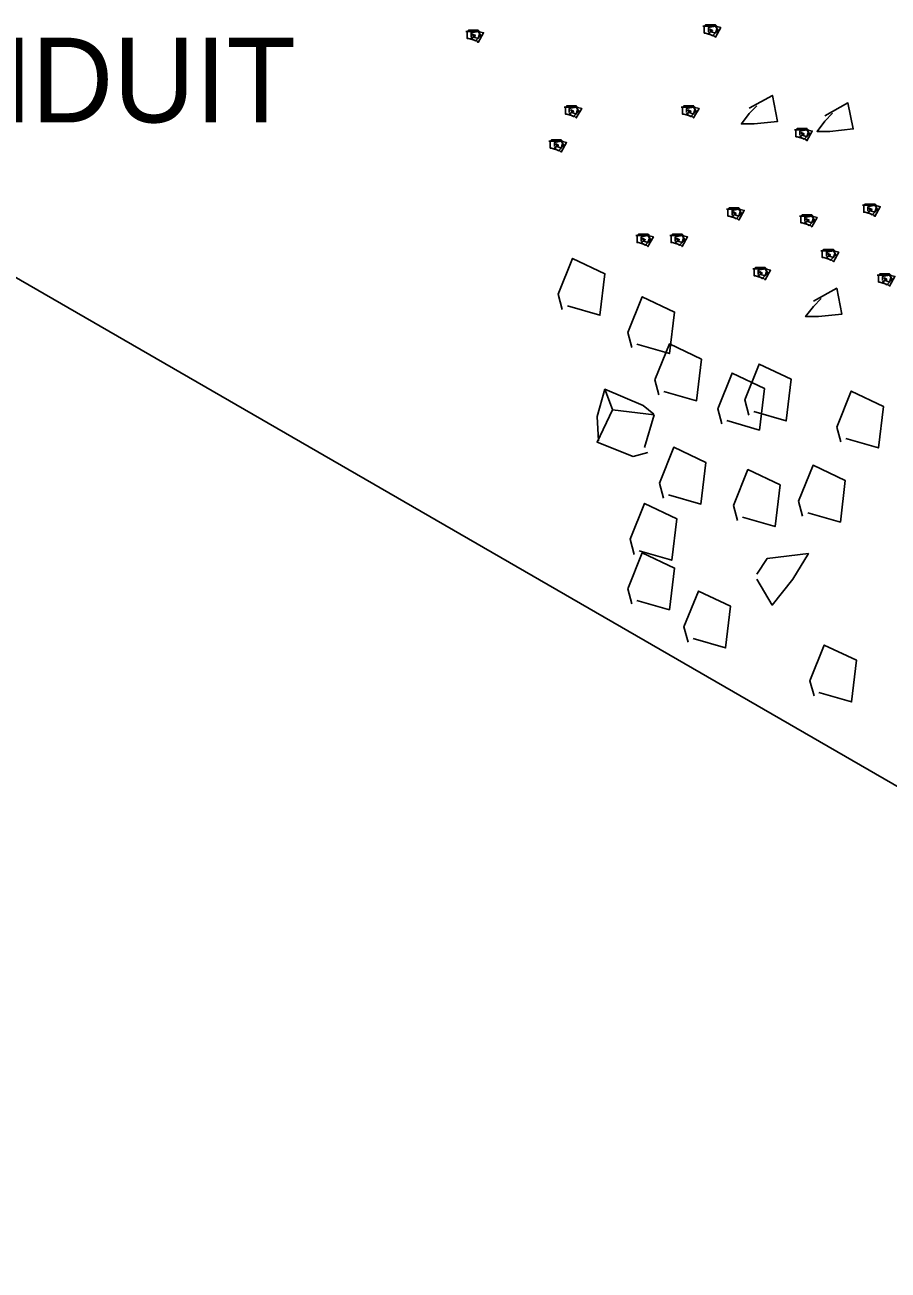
# Model space of a CAD drawing. Extents: x 1709823 to 1716999, y 1398858 to 1402388.
# Drawn here: x 1715079.4 to 1715100.79, y 1401637.85 to 1401668.7 of the extents above; entities that cross this region are included whole.
import ezdxf

# ---------------------------------------------------------------- set-up
doc = ezdxf.new("R2010")
doc.units = 0
for name, color, linetype in [('Design_EX_Roadway Notes', 7, 'Continuous'), ('Removal_Items', 7, 'Continuous'), ('Signals_EX_Above Ground', 7, 'Continuous')]:
    doc.layers.add(name, color=color, linetype=linetype)

msp = doc.modelspace()

# ---------------------------------------------------------------- linework, layer by layer
at = {"layer": 'Removal_Items'}
for points in [[(1715090.454, 1401668.405), (1715090.454, 1401668.51), (1715090.626, 1401668.543), (1715090.694, 1401668.442), (1715090.559, 1401668.307), (1715090.454, 1401668.37), (1715090.559, 1401668.442), (1715090.559, 1401668.442), (1715090.487, 1401668.475), (1715090.524, 1401668.405), (1715090.626, 1401668.37), (1715090.659, 1401668.475), (1715090.659, 1401668.543), (1715090.626, 1401668.573), (1715090.389, 1401668.573), (1715090.352, 1401668.543), (1715090.352, 1401668.37), (1715090.389, 1401668.37), (1715090.592, 1401668.307), (1715090.626, 1401668.27), (1715090.761, 1401668.51), (1715090.626, 1401668.543), (1715090.319, 1401668.543)], [(1715096.334, 1401668.535), (1715096.334, 1401668.637), (1715096.506, 1401668.67), (1715096.574, 1401668.57), (1715096.439, 1401668.435), (1715096.334, 1401668.502), (1715096.439, 1401668.57), (1715096.439, 1401668.57), (1715096.367, 1401668.603), (1715096.401, 1401668.535), (1715096.506, 1401668.502), (1715096.539, 1401668.603), (1715096.539, 1401668.67), (1715096.506, 1401668.705), (1715096.266, 1401668.705), (1715096.232, 1401668.67), (1715096.232, 1401668.502), (1715096.266, 1401668.502), (1715096.472, 1401668.435), (1715096.506, 1401668.4), (1715096.641, 1401668.637), (1715096.506, 1401668.67), (1715096.199, 1401668.67)], [(1715097.342, 1401666.638), (1715097.919, 1401666.957), (1715098.047, 1401666.315), (1715097.469, 1401666.252), (1715097.151, 1401666.252), (1715097.342, 1401666.507), (1715097.534, 1401666.702)], [(1715092.887, 1401666.53), (1715092.887, 1401666.635), (1715093.059, 1401666.668), (1715093.127, 1401666.567), (1715092.992, 1401666.432), (1715092.887, 1401666.495), (1715092.992, 1401666.567), (1715092.992, 1401666.567), (1715092.924, 1401666.6), (1715092.959, 1401666.53), (1715093.059, 1401666.495), (1715093.094, 1401666.6), (1715093.094, 1401666.668), (1715093.059, 1401666.702), (1715092.824, 1401666.702), (1715092.789, 1401666.668), (1715092.789, 1401666.495), (1715092.824, 1401666.495), (1715093.026, 1401666.432), (1715093.059, 1401666.398), (1715093.194, 1401666.635), (1715093.059, 1401666.668), (1715092.756, 1401666.668)], [(1715095.794, 1401666.53), (1715095.794, 1401666.635), (1715095.966, 1401666.668), (1715096.034, 1401666.567), (1715095.899, 1401666.432), (1715095.794, 1401666.495), (1715095.899, 1401666.567), (1715095.899, 1401666.567), (1715095.827, 1401666.6), (1715095.864, 1401666.53), (1715095.966, 1401666.495), (1715095.999, 1401666.6), (1715095.999, 1401666.668), (1715095.966, 1401666.702), (1715095.729, 1401666.702), (1715095.692, 1401666.668), (1715095.692, 1401666.495), (1715095.729, 1401666.495), (1715095.932, 1401666.432), (1715095.966, 1401666.398), (1715096.101, 1401666.635), (1715095.966, 1401666.668), (1715095.659, 1401666.668)], [(1715099.217, 1401666.45), (1715099.791, 1401666.77), (1715099.922, 1401666.128), (1715099.344, 1401666.065), (1715099.026, 1401666.065), (1715099.217, 1401666.32), (1715099.409, 1401666.515)], [(1715098.602, 1401665.97), (1715098.602, 1401666.072), (1715098.774, 1401666.105), (1715098.839, 1401666.005), (1715098.704, 1401665.87), (1715098.602, 1401665.933), (1715098.704, 1401666.005), (1715098.704, 1401666.005), (1715098.636, 1401666.038), (1715098.669, 1401665.97), (1715098.774, 1401665.933), (1715098.809, 1401666.038), (1715098.809, 1401666.105), (1715098.774, 1401666.14), (1715098.534, 1401666.14), (1715098.501, 1401666.105), (1715098.501, 1401665.933), (1715098.534, 1401665.933), (1715098.737, 1401665.87), (1715098.774, 1401665.835), (1715098.909, 1401666.072), (1715098.774, 1401666.105), (1715098.467, 1401666.105)], [(1715092.516, 1401665.69), (1715092.516, 1401665.79), (1715092.684, 1401665.825), (1715092.752, 1401665.723), (1715092.617, 1401665.588), (1715092.516, 1401665.652), (1715092.617, 1401665.723), (1715092.617, 1401665.723), (1715092.549, 1401665.757), (1715092.584, 1401665.69), (1715092.684, 1401665.652), (1715092.719, 1401665.757), (1715092.719, 1401665.825), (1715092.684, 1401665.858), (1715092.449, 1401665.858), (1715092.414, 1401665.825), (1715092.414, 1401665.652), (1715092.449, 1401665.652), (1715092.651, 1401665.588), (1715092.684, 1401665.555), (1715092.819, 1401665.79), (1715092.684, 1401665.825), (1715092.381, 1401665.825)], [(1715096.919, 1401664.002), (1715096.919, 1401664.107), (1715097.087, 1401664.14), (1715097.154, 1401664.035), (1715097.019, 1401663.9), (1715096.919, 1401663.968), (1715097.019, 1401664.035), (1715097.019, 1401664.035), (1715096.952, 1401664.073), (1715096.986, 1401664.002), (1715097.087, 1401663.968), (1715097.121, 1401664.073), (1715097.121, 1401664.14), (1715097.087, 1401664.17), (1715096.851, 1401664.17), (1715096.817, 1401664.14), (1715096.817, 1401663.968), (1715096.851, 1401663.968), (1715097.054, 1401663.9), (1715097.087, 1401663.867), (1715097.222, 1401664.107), (1715097.087, 1401664.14), (1715096.784, 1401664.14)], [(1715100.286, 1401664.095), (1715100.286, 1401664.2), (1715100.459, 1401664.235), (1715100.526, 1401664.13), (1715100.391, 1401663.995), (1715100.286, 1401664.062), (1715100.391, 1401664.13), (1715100.391, 1401664.13), (1715100.319, 1401664.167), (1715100.354, 1401664.095), (1715100.459, 1401664.062), (1715100.492, 1401664.167), (1715100.492, 1401664.235), (1715100.459, 1401664.265), (1715100.219, 1401664.265), (1715100.184, 1401664.235), (1715100.184, 1401664.062), (1715100.219, 1401664.062), (1715100.424, 1401663.995), (1715100.459, 1401663.96), (1715100.594, 1401664.2), (1715100.459, 1401664.235), (1715100.151, 1401664.235)], [(1715098.722, 1401663.833), (1715098.722, 1401663.935), (1715098.894, 1401663.968), (1715098.962, 1401663.867), (1715098.827, 1401663.732), (1715098.722, 1401663.8), (1715098.827, 1401663.867), (1715098.827, 1401663.867), (1715098.759, 1401663.9), (1715098.794, 1401663.833), (1715098.894, 1401663.8), (1715098.929, 1401663.9), (1715098.929, 1401663.968), (1715098.894, 1401664.002), (1715098.659, 1401664.002), (1715098.624, 1401663.968), (1715098.624, 1401663.8), (1715098.659, 1401663.8), (1715098.861, 1401663.732), (1715098.894, 1401663.698), (1715099.029, 1401663.935), (1715098.894, 1401663.968), (1715098.591, 1401663.968)], [(1715094.669, 1401663.345), (1715094.669, 1401663.45), (1715094.837, 1401663.485), (1715094.904, 1401663.38), (1715094.769, 1401663.245), (1715094.669, 1401663.312), (1715094.769, 1401663.38), (1715094.769, 1401663.38), (1715094.702, 1401663.417), (1715094.736, 1401663.345), (1715094.837, 1401663.312), (1715094.874, 1401663.417), (1715094.874, 1401663.485), (1715094.837, 1401663.515), (1715094.601, 1401663.515), (1715094.567, 1401663.485), (1715094.567, 1401663.312), (1715094.601, 1401663.312), (1715094.804, 1401663.245), (1715094.837, 1401663.21), (1715094.972, 1401663.45), (1715094.837, 1401663.485), (1715094.534, 1401663.485)], [(1715095.512, 1401663.345), (1715095.512, 1401663.45), (1715095.681, 1401663.485), (1715095.749, 1401663.38), (1715095.614, 1401663.245), (1715095.512, 1401663.312), (1715095.614, 1401663.38), (1715095.614, 1401663.38), (1715095.546, 1401663.417), (1715095.579, 1401663.345), (1715095.681, 1401663.312), (1715095.719, 1401663.417), (1715095.719, 1401663.485), (1715095.681, 1401663.515), (1715095.444, 1401663.515), (1715095.411, 1401663.485), (1715095.411, 1401663.312), (1715095.444, 1401663.312), (1715095.647, 1401663.245), (1715095.681, 1401663.21), (1715095.816, 1401663.45), (1715095.681, 1401663.485), (1715095.377, 1401663.485)], [(1715099.259, 1401662.97), (1715099.259, 1401663.075), (1715099.431, 1401663.11), (1715099.494, 1401663.005), (1715099.359, 1401662.873), (1715099.259, 1401662.937), (1715099.359, 1401663.005), (1715099.359, 1401663.005), (1715099.292, 1401663.042), (1715099.326, 1401662.97), (1715099.431, 1401662.937), (1715099.464, 1401663.042), (1715099.464, 1401663.11), (1715099.431, 1401663.14), (1715099.191, 1401663.14), (1715099.157, 1401663.11), (1715099.157, 1401662.937), (1715099.191, 1401662.937), (1715099.394, 1401662.873), (1715099.431, 1401662.835), (1715099.566, 1401663.075), (1715099.431, 1401663.11), (1715099.124, 1401663.11)], [(1715092.714, 1401661.655), (1715092.614, 1401662.03), (1715092.969, 1401662.918), (1715093.769, 1401662.54), (1715093.644, 1401661.508), (1715092.839, 1401661.74)], [(1715097.567, 1401662.52), (1715097.567, 1401662.625), (1715097.739, 1401662.66), (1715097.804, 1401662.555), (1715097.669, 1401662.42), (1715097.567, 1401662.487), (1715097.669, 1401662.555), (1715097.669, 1401662.555), (1715097.601, 1401662.592), (1715097.634, 1401662.52), (1715097.739, 1401662.487), (1715097.774, 1401662.592), (1715097.774, 1401662.66), (1715097.739, 1401662.69), (1715097.499, 1401662.69), (1715097.466, 1401662.66), (1715097.466, 1401662.487), (1715097.499, 1401662.487), (1715097.706, 1401662.42), (1715097.739, 1401662.385), (1715097.874, 1401662.625), (1715097.739, 1401662.66), (1715097.432, 1401662.66)], [(1715100.649, 1401662.367), (1715100.649, 1401662.472), (1715100.822, 1401662.505), (1715100.889, 1401662.4), (1715100.754, 1401662.265), (1715100.649, 1401662.333), (1715100.754, 1401662.4), (1715100.754, 1401662.4), (1715100.687, 1401662.435), (1715100.721, 1401662.367), (1715100.822, 1401662.333), (1715100.856, 1401662.435), (1715100.856, 1401662.505), (1715100.822, 1401662.535), (1715100.586, 1401662.535), (1715100.552, 1401662.505), (1715100.552, 1401662.333), (1715100.586, 1401662.333), (1715100.789, 1401662.265), (1715100.822, 1401662.232), (1715100.957, 1401662.472), (1715100.822, 1401662.505), (1715100.514, 1401662.505)], [(1715098.936, 1401661.857), (1715099.514, 1401662.18), (1715099.641, 1401661.538), (1715099.064, 1401661.475), (1715098.744, 1401661.475), (1715098.936, 1401661.73), (1715099.127, 1401661.925)], [(1715094.439, 1401660.71), (1715094.339, 1401661.08), (1715094.694, 1401661.97), (1715095.494, 1401661.59), (1715095.369, 1401660.56), (1715094.564, 1401660.792)], [(1715095.107, 1401659.54), (1715095.006, 1401659.91), (1715095.366, 1401660.8), (1715096.161, 1401660.42), (1715096.041, 1401659.39), (1715095.231, 1401659.622)], [(1715097.334, 1401659.037), (1715097.234, 1401659.412), (1715097.589, 1401660.3), (1715098.389, 1401659.922), (1715098.264, 1401658.89), (1715097.459, 1401659.123)], [(1715096.667, 1401658.815), (1715096.566, 1401659.187), (1715096.922, 1401660.075), (1715097.721, 1401659.697), (1715097.597, 1401658.665), (1715096.791, 1401658.898)], [(1715093.959, 1401659.172), (1715093.769, 1401659.675), (1715093.577, 1401659), (1715093.614, 1401658.4)], [(1715093.769, 1401659.675), (1715094.714, 1401659.27), (1715094.984, 1401659.055)], [(1715099.619, 1401658.37), (1715099.514, 1401658.74), (1715099.874, 1401659.63), (1715100.672, 1401659.25), (1715100.549, 1401658.22), (1715099.742, 1401658.452)], [(1715094.837, 1401658.11), (1715094.466, 1401658.01), (1715093.574, 1401658.365), (1715093.956, 1401659.165), (1715094.987, 1401659.04), (1715094.751, 1401658.235)], [(1715095.219, 1401656.978), (1715095.119, 1401657.35), (1715095.474, 1401658.238), (1715096.274, 1401657.86), (1715096.149, 1401656.828), (1715095.344, 1401657.06)], [(1715098.669, 1401656.532), (1715098.569, 1401656.903), (1715098.929, 1401657.792), (1715099.724, 1401657.413), (1715099.604, 1401656.382), (1715098.794, 1401656.615)], [(1715097.057, 1401656.42), (1715096.952, 1401656.795), (1715097.312, 1401657.683), (1715098.111, 1401657.305), (1715097.987, 1401656.273), (1715097.181, 1401656.505)], [(1715094.496, 1401655.583), (1715094.394, 1401655.958), (1715094.751, 1401656.847), (1715095.549, 1401656.468), (1715095.426, 1401655.437), (1715094.619, 1401655.67)], [(1715094.439, 1401654.36), (1715094.339, 1401654.732), (1715094.694, 1401655.62), (1715095.494, 1401655.242), (1715095.369, 1401654.21), (1715094.564, 1401654.443)], [(1715097.534, 1401655.095), (1715097.789, 1401655.478), (1715098.812, 1401655.605), (1715098.429, 1401654.968), (1715097.916, 1401654.327), (1715097.534, 1401654.968)], [(1715095.831, 1401653.412), (1715095.729, 1401653.787), (1715096.089, 1401654.675), (1715096.884, 1401654.297), (1715096.761, 1401653.265), (1715095.954, 1401653.498)], [(1715098.951, 1401652.077), (1715098.846, 1401652.448), (1715099.206, 1401653.337), (1715100.004, 1401652.958), (1715099.881, 1401651.927), (1715099.071, 1401652.163)]]:
    msp.add_lwpolyline(points, dxfattribs=at)
at = {"layer": 'Signals_EX_Above Ground'}
msp.add_line((1715121.771, 1401637.847), (1715072.11, 1401666.518), dxfattribs=at)

# ---------------------------------------------------------------- texts
at = {"layer": 'Design_EX_Roadway Notes'}
msp.add_text('CONDUIT', height=2.1, dxfattribs=at).set_placement((1715073.318, 1401666.289))

doc.saveas('drawing.dxf')
